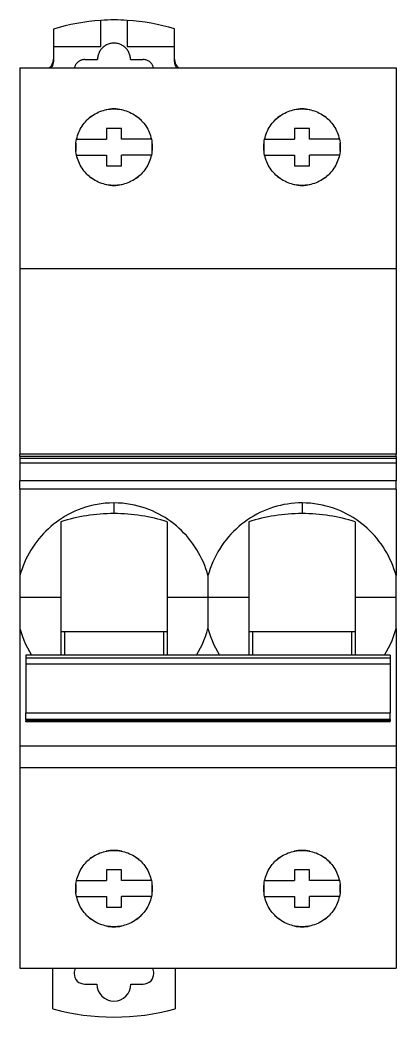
# Model space of a CAD drawing. Header units: millimetres. Extents: x 2268 to 4339, y 1619 to 2163.
# Drawn here: x 3551.3 to 3585.3, y 1795.7 to 1885.6 of the extents above; entities that cross this region are included whole.
import ezdxf

# ---------------------------------------------------------------- set-up
doc = ezdxf.new("R2010")
doc.units = ezdxf.units.MM

msp = doc.modelspace()

# ---------------------------------------------------------------- linework, layer by layer
for p, q in [((3558.628, 1883.253), (3558.628, 1885.607)), ((3561.023, 1885.61), (3561.023, 1883.253)), ((3554.367, 1884.819), (3554.367, 1883.253)), ((3565.284, 1883.253), (3565.284, 1884.831)), ((3554.367, 1883.253), (3558.628, 1883.253)), ((3554.367, 1883.252), (3554.367, 1883.253)), ((3554.367, 1883.252), (3558.628, 1883.252)), ((3554.367, 1883.252), (3554.367, 1881.879)), ((3558.628, 1883.252), (3558.628, 1883.253)), ((3558.792, 1883.139), (3558.73, 1883.075)), ((3558.858, 1883.199), (3558.792, 1883.139)), ((3558.927, 1883.255), (3558.858, 1883.199)), ((3558.999, 1883.307), (3558.927, 1883.255)), ((3559.074, 1883.354), (3558.999, 1883.307)), ((3559.151, 1883.397), (3559.074, 1883.354)), ((3559.229, 1883.434), (3559.151, 1883.397)), ((3559.309, 1883.466), (3559.229, 1883.434)), ((3559.39, 1883.494), (3559.309, 1883.466)), ((3559.47, 1883.516), (3559.39, 1883.494)), ((3559.55, 1883.534), (3559.47, 1883.516)), ((3559.63, 1883.546), (3559.55, 1883.534)), ((3559.708, 1883.555), (3559.63, 1883.546)), ((3559.787, 1883.559), (3559.708, 1883.555)), ((3559.865, 1883.559), (3559.787, 1883.559)), ((3559.943, 1883.555), (3559.865, 1883.559)), ((3560.021, 1883.546), (3559.943, 1883.555)), ((3560.101, 1883.534), (3560.021, 1883.546)), ((3560.181, 1883.516), (3560.101, 1883.534)), ((3560.261, 1883.494), (3560.181, 1883.516)), ((3560.342, 1883.466), (3560.261, 1883.494)), ((3560.422, 1883.434), (3560.342, 1883.466)), ((3560.5, 1883.397), (3560.422, 1883.434)), ((3560.577, 1883.354), (3560.5, 1883.397)), ((3560.652, 1883.307), (3560.577, 1883.354)), ((3560.724, 1883.255), (3560.652, 1883.307)), ((3560.793, 1883.199), (3560.724, 1883.255)), ((3560.859, 1883.139), (3560.793, 1883.199)), ((3560.921, 1883.075), (3560.859, 1883.139)), ((3561.023, 1883.253), (3565.284, 1883.253)), ((3561.023, 1883.252), (3561.023, 1883.253)), ((3561.023, 1883.252), (3565.284, 1883.252)), ((3565.284, 1883.252), (3565.284, 1883.253)), ((3565.284, 1881.879), (3565.284, 1883.252)), ((3558.349, 1882.227), (3558.343, 1882.149)), ((3558.36, 1882.307), (3558.349, 1882.227)), ((3558.375, 1882.388), (3558.36, 1882.307)), ((3558.395, 1882.468), (3558.375, 1882.388)), ((3558.42, 1882.549), (3558.395, 1882.468)), ((3558.449, 1882.629), (3558.42, 1882.549)), ((3558.484, 1882.708), (3558.449, 1882.629)), ((3558.524, 1882.786), (3558.484, 1882.708)), ((3558.569, 1882.862), (3558.524, 1882.786)), ((3558.618, 1882.936), (3558.569, 1882.862)), ((3558.672, 1883.007), (3558.618, 1882.936)), ((3558.73, 1883.075), (3558.672, 1883.007)), ((3560.979, 1883.007), (3560.921, 1883.075)), ((3561.033, 1882.936), (3560.979, 1883.007)), ((3561.082, 1882.862), (3561.033, 1882.936)), ((3561.127, 1882.786), (3561.082, 1882.862)), ((3561.167, 1882.708), (3561.127, 1882.786)), ((3561.202, 1882.629), (3561.167, 1882.708)), ((3561.231, 1882.549), (3561.202, 1882.629)), ((3561.256, 1882.468), (3561.231, 1882.549)), ((3561.276, 1882.388), (3561.256, 1882.468)), ((3561.291, 1882.307), (3561.276, 1882.388)), ((3561.302, 1882.227), (3561.291, 1882.307)), ((3561.308, 1882.149), (3561.302, 1882.227)), ((3551.35, 1881.336), (3551.35, 1863.236)), ((3551.35, 1881.336), (3585.253, 1881.336)), ((3554.199, 1881.336), (3554.229, 1881.384)), ((3554.229, 1881.384), (3554.258, 1881.435)), ((3554.258, 1881.435), (3554.284, 1881.488)), ((3554.284, 1881.488), (3554.307, 1881.544)), ((3554.307, 1881.544), (3554.327, 1881.603)), ((3554.327, 1881.603), (3554.344, 1881.665)), ((3554.344, 1881.665), (3554.356, 1881.732)), ((3554.356, 1881.732), (3554.364, 1881.803)), ((3554.364, 1881.803), (3554.367, 1881.879)), ((3556.276, 1881.391), (3556.261, 1881.336)), ((3556.293, 1881.444), (3556.276, 1881.391)), ((3556.314, 1881.495), (3556.293, 1881.444)), ((3556.337, 1881.544), (3556.314, 1881.495)), ((3556.362, 1881.591), (3556.337, 1881.544)), ((3556.39, 1881.636), (3556.362, 1881.591)), ((3556.42, 1881.679), (3556.39, 1881.636)), ((3556.452, 1881.72), (3556.42, 1881.679)), ((3556.486, 1881.76), (3556.452, 1881.72)), ((3556.523, 1881.798), (3556.486, 1881.76)), ((3556.561, 1881.834), (3556.523, 1881.798)), ((3556.603, 1881.869), (3556.561, 1881.834)), ((3556.647, 1881.901), (3556.603, 1881.869)), ((3556.693, 1881.931), (3556.647, 1881.901)), ((3556.742, 1881.959), (3556.693, 1881.931)), ((3556.794, 1881.984), (3556.742, 1881.959)), ((3556.85, 1882.008), (3556.794, 1881.984)), ((3556.908, 1882.028), (3556.85, 1882.008)), ((3556.971, 1882.045), (3556.908, 1882.028)), ((3557.038, 1882.059), (3556.971, 1882.045)), ((3557.111, 1882.068), (3557.038, 1882.059)), ((3557.192, 1882.071), (3557.111, 1882.068)), ((3557.192, 1882.071), (3558.341, 1882.071)), ((3558.343, 1882.149), (3558.341, 1882.071)), ((3561.31, 1882.071), (3561.308, 1882.149)), ((3561.31, 1882.071), (3562.459, 1882.071)), ((3562.552, 1882.067), (3562.459, 1882.071)), ((3562.635, 1882.055), (3562.552, 1882.067)), ((3562.71, 1882.038), (3562.635, 1882.055)), ((3562.78, 1882.016), (3562.71, 1882.038)), ((3562.845, 1881.99), (3562.78, 1882.016)), ((3562.906, 1881.96), (3562.845, 1881.99)), ((3562.963, 1881.928), (3562.906, 1881.96)), ((3563.016, 1881.892), (3562.963, 1881.928)), ((3563.066, 1881.854), (3563.016, 1881.892)), ((3563.112, 1881.814), (3563.066, 1881.854)), ((3563.156, 1881.77), (3563.112, 1881.814)), ((3563.196, 1881.725), (3563.156, 1881.77)), ((3563.233, 1881.677), (3563.196, 1881.725)), ((3563.267, 1881.626), (3563.233, 1881.677)), ((3563.299, 1881.574), (3563.267, 1881.626)), ((3563.327, 1881.518), (3563.299, 1881.574)), ((3563.352, 1881.461), (3563.327, 1881.518)), ((3563.373, 1881.4), (3563.352, 1881.461)), ((3563.39, 1881.336), (3563.373, 1881.4)), ((3565.284, 1881.879), (3565.287, 1881.803)), ((3565.287, 1881.803), (3565.295, 1881.732)), ((3565.295, 1881.732), (3565.308, 1881.665)), ((3565.308, 1881.665), (3565.324, 1881.603)), ((3565.324, 1881.603), (3565.344, 1881.544)), ((3565.344, 1881.544), (3565.367, 1881.488)), ((3565.367, 1881.488), (3565.393, 1881.435)), ((3565.393, 1881.435), (3565.422, 1881.384)), ((3565.422, 1881.384), (3565.452, 1881.336)), ((3585.253, 1881.336), (3585.253, 1863.236)), ((3557.597, 1876.803), (3557.722, 1876.904)), ((3557.722, 1876.904), (3557.853, 1876.999)), ((3557.853, 1876.999), (3557.987, 1877.089)), ((3557.987, 1877.089), (3558.126, 1877.172)), ((3558.126, 1877.172), (3558.269, 1877.248)), ((3558.269, 1877.248), (3558.415, 1877.318)), ((3558.415, 1877.318), (3558.564, 1877.38)), ((3558.564, 1877.38), (3558.716, 1877.436)), ((3558.716, 1877.436), (3558.87, 1877.484)), ((3558.87, 1877.484), (3559.026, 1877.526)), ((3559.026, 1877.526), (3559.184, 1877.559)), ((3559.184, 1877.559), (3559.342, 1877.586)), ((3559.342, 1877.586), (3559.502, 1877.604)), ((3559.502, 1877.604), (3559.663, 1877.616)), ((3559.663, 1877.616), (3559.826, 1877.62)), ((3559.826, 1877.62), (3559.988, 1877.616)), ((3559.988, 1877.616), (3560.149, 1877.604)), ((3560.149, 1877.604), (3560.309, 1877.586)), ((3560.309, 1877.586), (3560.467, 1877.559)), ((3560.467, 1877.559), (3560.624, 1877.526)), ((3560.624, 1877.526), (3560.78, 1877.485)), ((3560.78, 1877.485), (3560.934, 1877.436)), ((3560.934, 1877.436), (3561.086, 1877.381)), ((3561.086, 1877.381), (3561.236, 1877.318)), ((3561.236, 1877.318), (3561.382, 1877.248)), ((3561.382, 1877.248), (3561.524, 1877.172)), ((3561.524, 1877.172), (3561.663, 1877.089)), ((3561.663, 1877.089), (3561.798, 1877)), ((3561.798, 1877), (3561.928, 1876.904)), ((3561.928, 1876.904), (3562.053, 1876.803)), ((3574.546, 1876.801), (3574.672, 1876.902)), ((3574.672, 1876.902), (3574.802, 1876.998)), ((3574.802, 1876.998), (3574.937, 1877.087)), ((3574.937, 1877.087), (3575.076, 1877.171)), ((3575.076, 1877.171), (3575.219, 1877.247)), ((3575.219, 1877.247), (3575.365, 1877.317)), ((3575.365, 1877.317), (3575.514, 1877.38)), ((3575.514, 1877.38), (3575.667, 1877.436)), ((3575.667, 1877.436), (3575.821, 1877.484)), ((3575.821, 1877.484), (3575.977, 1877.525)), ((3575.977, 1877.525), (3576.135, 1877.559)), ((3576.135, 1877.559), (3576.293, 1877.586)), ((3576.293, 1877.586), (3576.453, 1877.604)), ((3576.453, 1877.604), (3576.614, 1877.616)), ((3576.614, 1877.616), (3576.777, 1877.62)), ((3576.777, 1877.62), (3576.94, 1877.616)), ((3576.94, 1877.616), (3577.101, 1877.604)), ((3577.101, 1877.604), (3577.26, 1877.586)), ((3577.26, 1877.586), (3577.419, 1877.559)), ((3577.419, 1877.559), (3577.576, 1877.526)), ((3577.576, 1877.526), (3577.732, 1877.484)), ((3577.732, 1877.484), (3577.887, 1877.436)), ((3577.887, 1877.436), (3578.039, 1877.38)), ((3578.039, 1877.38), (3578.189, 1877.317)), ((3578.189, 1877.317), (3578.335, 1877.247)), ((3578.335, 1877.247), (3578.478, 1877.171)), ((3578.478, 1877.171), (3578.617, 1877.088)), ((3578.617, 1877.088), (3578.751, 1876.998)), ((3578.751, 1876.998), (3578.882, 1876.903)), ((3578.882, 1876.903), (3579.007, 1876.801)), ((3556.788, 1875.803), (3556.868, 1875.943)), ((3556.868, 1875.943), (3556.954, 1876.08)), ((3556.954, 1876.08), (3557.047, 1876.213)), ((3557.047, 1876.213), (3557.146, 1876.341)), ((3557.146, 1876.341), (3557.251, 1876.465)), ((3557.251, 1876.465), (3557.361, 1876.583)), ((3557.361, 1876.583), (3557.476, 1876.696)), ((3557.476, 1876.696), (3557.597, 1876.803)), ((3562.053, 1876.803), (3562.174, 1876.696)), ((3562.174, 1876.696), (3562.289, 1876.583)), ((3562.289, 1876.583), (3562.4, 1876.465)), ((3562.4, 1876.465), (3562.504, 1876.342)), ((3562.504, 1876.342), (3562.603, 1876.214)), ((3562.603, 1876.214), (3562.696, 1876.081)), ((3562.696, 1876.081), (3562.783, 1875.944)), ((3562.783, 1875.944), (3562.863, 1875.804)), ((3573.738, 1875.801), (3573.818, 1875.941)), ((3573.818, 1875.941), (3573.904, 1876.078)), ((3573.904, 1876.078), (3573.997, 1876.211)), ((3573.997, 1876.211), (3574.096, 1876.339)), ((3574.096, 1876.339), (3574.2, 1876.463)), ((3574.2, 1876.463), (3574.311, 1876.581)), ((3574.311, 1876.581), (3574.426, 1876.694)), ((3574.426, 1876.694), (3574.546, 1876.801)), ((3579.007, 1876.801), (3579.128, 1876.694)), ((3579.128, 1876.694), (3579.243, 1876.581)), ((3579.243, 1876.581), (3579.353, 1876.463)), ((3579.353, 1876.463), (3579.458, 1876.34)), ((3579.458, 1876.34), (3579.556, 1876.212)), ((3579.556, 1876.212), (3579.649, 1876.079)), ((3579.649, 1876.079), (3579.735, 1875.942)), ((3579.735, 1875.942), (3579.815, 1875.802)), ((3556.455, 1874.896), (3556.493, 1875.054)), ((3556.493, 1875.054), (3556.538, 1875.209)), ((3556.538, 1875.209), (3556.59, 1875.362)), ((3556.59, 1875.362), (3556.649, 1875.512)), ((3556.649, 1875.512), (3556.715, 1875.659)), ((3556.715, 1875.659), (3556.788, 1875.803)), ((3559.155, 1875.848), (3559.155, 1874.89)), ((3560.496, 1875.848), (3559.155, 1875.848)), ((3560.496, 1874.89), (3560.496, 1875.848)), ((3562.863, 1875.804), (3562.936, 1875.66)), ((3562.936, 1875.66), (3563.002, 1875.513)), ((3563.002, 1875.513), (3563.061, 1875.363)), ((3563.061, 1875.363), (3563.113, 1875.211)), ((3563.113, 1875.211), (3563.158, 1875.055)), ((3563.158, 1875.055), (3563.196, 1874.897)), ((3573.406, 1874.894), (3573.444, 1875.052)), ((3573.444, 1875.052), (3573.488, 1875.207)), ((3573.488, 1875.207), (3573.54, 1875.36)), ((3573.54, 1875.36), (3573.599, 1875.51)), ((3573.599, 1875.51), (3573.665, 1875.657)), ((3573.665, 1875.657), (3573.738, 1875.801)), ((3576.107, 1875.848), (3576.107, 1874.89)), ((3577.447, 1875.848), (3576.107, 1875.848)), ((3577.447, 1874.89), (3577.447, 1875.848)), ((3579.815, 1875.802), (3579.888, 1875.658)), ((3579.888, 1875.658), (3579.954, 1875.512)), ((3579.954, 1875.512), (3580.013, 1875.362)), ((3580.013, 1875.362), (3580.065, 1875.209)), ((3580.065, 1875.209), (3580.11, 1875.054)), ((3580.11, 1875.054), (3580.148, 1874.896)), ((3556.378, 1874.093), (3556.379, 1874.254)), ((3556.379, 1874.254), (3556.386, 1874.416)), ((3556.386, 1874.416), (3556.402, 1874.576)), ((3556.402, 1874.576), (3556.425, 1874.737)), ((3556.425, 1874.737), (3556.455, 1874.896)), ((3556.454, 1874.89), (3559.155, 1874.89)), ((3563.197, 1874.89), (3560.496, 1874.89)), ((3563.196, 1874.897), (3563.226, 1874.738)), ((3563.226, 1874.738), (3563.249, 1874.578)), ((3563.249, 1874.578), (3563.265, 1874.417)), ((3563.265, 1874.417), (3563.272, 1874.256)), ((3563.272, 1874.256), (3563.273, 1874.095)), ((3573.33, 1874.253), (3573.338, 1874.414)), ((3573.33, 1874.091), (3573.33, 1874.253)), ((3573.338, 1874.414), (3573.353, 1874.574)), ((3573.353, 1874.574), (3573.376, 1874.735)), ((3573.376, 1874.735), (3573.406, 1874.894)), ((3573.405, 1874.89), (3576.107, 1874.89)), ((3580.149, 1874.89), (3577.447, 1874.89)), ((3580.148, 1874.896), (3580.178, 1874.737)), ((3580.178, 1874.737), (3580.201, 1874.577)), ((3580.201, 1874.577), (3580.216, 1874.416)), ((3580.216, 1874.416), (3580.224, 1874.255)), ((3580.224, 1874.255), (3580.224, 1874.094)), ((3556.386, 1873.932), (3556.378, 1874.093)), ((3556.401, 1873.771), (3556.386, 1873.932)), ((3556.424, 1873.611), (3556.401, 1873.771)), ((3556.454, 1873.451), (3556.424, 1873.611)), ((3556.454, 1873.453), (3559.155, 1873.453)), ((3556.492, 1873.294), (3556.454, 1873.451)), ((3556.537, 1873.138), (3556.492, 1873.294)), ((3559.155, 1873.453), (3559.155, 1872.496)), ((3563.197, 1873.453), (3560.496, 1873.453)), ((3560.496, 1872.496), (3560.496, 1873.453)), ((3563.16, 1873.295), (3563.115, 1873.139)), ((3563.197, 1873.453), (3563.16, 1873.295)), ((3563.227, 1873.612), (3563.197, 1873.453)), ((3563.25, 1873.773), (3563.227, 1873.612)), ((3563.265, 1873.934), (3563.25, 1873.773)), ((3563.273, 1874.095), (3563.265, 1873.934)), ((3573.338, 1873.93), (3573.33, 1874.091)), ((3573.353, 1873.77), (3573.338, 1873.93)), ((3573.376, 1873.609), (3573.353, 1873.77)), ((3573.406, 1873.45), (3573.376, 1873.609)), ((3573.405, 1873.453), (3576.107, 1873.453)), ((3573.443, 1873.292), (3573.406, 1873.45)), ((3573.488, 1873.137), (3573.443, 1873.292)), ((3576.107, 1873.453), (3576.107, 1872.496)), ((3580.149, 1873.453), (3577.447, 1873.453)), ((3577.447, 1872.496), (3577.447, 1873.453)), ((3580.111, 1873.294), (3580.066, 1873.138)), ((3580.148, 1873.452), (3580.111, 1873.294)), ((3580.179, 1873.611), (3580.148, 1873.452)), ((3580.201, 1873.772), (3580.179, 1873.611)), ((3580.217, 1873.933), (3580.201, 1873.772)), ((3580.224, 1874.094), (3580.217, 1873.933)), ((3556.588, 1872.985), (3556.537, 1873.138)), ((3556.648, 1872.835), (3556.588, 1872.985)), ((3556.714, 1872.687), (3556.648, 1872.835)), ((3556.786, 1872.543), (3556.714, 1872.687)), ((3556.866, 1872.403), (3556.786, 1872.543)), ((3556.953, 1872.266), (3556.866, 1872.403)), ((3559.155, 1872.496), (3560.496, 1872.496)), ((3562.785, 1872.404), (3562.699, 1872.267)), ((3562.865, 1872.544), (3562.785, 1872.404)), ((3562.938, 1872.688), (3562.865, 1872.544)), ((3563.004, 1872.835), (3562.938, 1872.688)), ((3563.063, 1872.986), (3563.004, 1872.835)), ((3563.115, 1873.139), (3563.063, 1872.986)), ((3573.54, 1872.984), (3573.488, 1873.137)), ((3573.599, 1872.834), (3573.54, 1872.984)), ((3573.665, 1872.687), (3573.599, 1872.834)), ((3573.738, 1872.543), (3573.665, 1872.687)), ((3573.818, 1872.402), (3573.738, 1872.543)), ((3573.904, 1872.266), (3573.818, 1872.402)), ((3576.107, 1872.496), (3577.447, 1872.496)), ((3579.737, 1872.404), (3579.65, 1872.267)), ((3579.816, 1872.544), (3579.737, 1872.404)), ((3579.889, 1872.688), (3579.816, 1872.544)), ((3579.955, 1872.835), (3579.889, 1872.688)), ((3580.014, 1872.985), (3579.955, 1872.835)), ((3580.066, 1873.138), (3580.014, 1872.985)), ((3557.045, 1872.133), (3556.953, 1872.266)), ((3557.144, 1872.004), (3557.045, 1872.133)), ((3557.249, 1871.881), (3557.144, 1872.004)), ((3557.359, 1871.762), (3557.249, 1871.881)), ((3557.475, 1871.649), (3557.359, 1871.762)), ((3557.596, 1871.542), (3557.475, 1871.649)), ((3557.721, 1871.441), (3557.596, 1871.542)), ((3557.852, 1871.345), (3557.721, 1871.441)), ((3561.931, 1871.441), (3561.8, 1871.346)), ((3562.056, 1871.543), (3561.931, 1871.441)), ((3562.177, 1871.65), (3562.056, 1871.543)), ((3562.292, 1871.763), (3562.177, 1871.65)), ((3562.402, 1871.881), (3562.292, 1871.763)), ((3562.507, 1872.005), (3562.402, 1871.881)), ((3562.606, 1872.134), (3562.507, 1872.005)), ((3562.699, 1872.267), (3562.606, 1872.134)), ((3573.997, 1872.133), (3573.904, 1872.266)), ((3574.096, 1872.004), (3573.997, 1872.133)), ((3574.201, 1871.881), (3574.096, 1872.004)), ((3574.311, 1871.762), (3574.201, 1871.881)), ((3574.426, 1871.649), (3574.311, 1871.762)), ((3574.547, 1871.542), (3574.426, 1871.649)), ((3574.673, 1871.441), (3574.547, 1871.542)), ((3574.803, 1871.345), (3574.673, 1871.441)), ((3578.882, 1871.441), (3578.752, 1871.346)), ((3579.008, 1871.543), (3578.882, 1871.441)), ((3579.128, 1871.65), (3579.008, 1871.543)), ((3579.244, 1871.763), (3579.128, 1871.65)), ((3579.354, 1871.881), (3579.244, 1871.763)), ((3579.459, 1872.005), (3579.354, 1871.881)), ((3579.557, 1872.133), (3579.459, 1872.005)), ((3579.65, 1872.267), (3579.557, 1872.133)), ((3557.986, 1871.256), (3557.852, 1871.345)), ((3558.125, 1871.172), (3557.986, 1871.256)), ((3558.268, 1871.096), (3558.125, 1871.172)), ((3558.414, 1871.026), (3558.268, 1871.096)), ((3558.564, 1870.963), (3558.414, 1871.026)), ((3558.716, 1870.908), (3558.564, 1870.963)), ((3558.87, 1870.859), (3558.716, 1870.908)), ((3559.027, 1870.818), (3558.87, 1870.859)), ((3559.184, 1870.784), (3559.027, 1870.818)), ((3559.342, 1870.758), (3559.184, 1870.784)), ((3559.502, 1870.739), (3559.342, 1870.758)), ((3559.663, 1870.728), (3559.502, 1870.739)), ((3559.826, 1870.724), (3559.663, 1870.728)), ((3559.988, 1870.728), (3559.826, 1870.724)), ((3560.149, 1870.739), (3559.988, 1870.728)), ((3560.309, 1870.758), (3560.149, 1870.739)), ((3560.468, 1870.784), (3560.309, 1870.758)), ((3560.625, 1870.818), (3560.468, 1870.784)), ((3560.781, 1870.859), (3560.625, 1870.818)), ((3560.935, 1870.908), (3560.781, 1870.859)), ((3561.088, 1870.963), (3560.935, 1870.908)), ((3561.237, 1871.026), (3561.088, 1870.963)), ((3561.383, 1871.096), (3561.237, 1871.026)), ((3561.526, 1871.173), (3561.383, 1871.096)), ((3561.665, 1871.256), (3561.526, 1871.173)), ((3561.8, 1871.346), (3561.665, 1871.256)), ((3574.938, 1871.256), (3574.803, 1871.345)), ((3575.077, 1871.173), (3574.938, 1871.256)), ((3575.219, 1871.096), (3575.077, 1871.173)), ((3575.366, 1871.026), (3575.219, 1871.096)), ((3575.515, 1870.963), (3575.366, 1871.026)), ((3575.667, 1870.908), (3575.515, 1870.963)), ((3575.822, 1870.859), (3575.667, 1870.908)), ((3575.978, 1870.818), (3575.822, 1870.859)), ((3576.135, 1870.784), (3575.978, 1870.818)), ((3576.294, 1870.758), (3576.135, 1870.784)), ((3576.453, 1870.739), (3576.294, 1870.758)), ((3576.614, 1870.728), (3576.453, 1870.739)), ((3576.777, 1870.724), (3576.614, 1870.728)), ((3576.94, 1870.728), (3576.777, 1870.724)), ((3577.101, 1870.739), (3576.94, 1870.728)), ((3577.26, 1870.758), (3577.101, 1870.739)), ((3577.419, 1870.784), (3577.26, 1870.758)), ((3577.576, 1870.818), (3577.419, 1870.784)), ((3577.732, 1870.859), (3577.576, 1870.818)), ((3577.887, 1870.908), (3577.732, 1870.859)), ((3578.039, 1870.963), (3577.887, 1870.908)), ((3578.189, 1871.026), (3578.039, 1870.963)), ((3578.335, 1871.096), (3578.189, 1871.026)), ((3578.478, 1871.173), (3578.335, 1871.096)), ((3578.617, 1871.256), (3578.478, 1871.173)), ((3578.752, 1871.346), (3578.617, 1871.256)), ((3551.35, 1863.236), (3551.35, 1846.474)), ((3551.35, 1863.236), (3585.253, 1863.236)), ((3585.253, 1863.236), (3585.253, 1846.474)), ((3551.35, 1846.282), (3551.35, 1846.474)), ((3585.253, 1846.474), (3551.35, 1846.474)), ((3585.253, 1846.282), (3551.35, 1846.282)), ((3551.35, 1846.282), (3551.35, 1846.091)), ((3585.253, 1846.282), (3585.253, 1846.474)), ((3585.253, 1846.282), (3585.253, 1846.091)), ((3551.35, 1846.091), (3551.35, 1845.684)), ((3585.253, 1846.091), (3551.35, 1846.091)), ((3585.253, 1845.684), (3551.35, 1845.684)), ((3551.35, 1845.684), (3551.35, 1844.078)), ((3585.253, 1846.091), (3585.253, 1845.684)), ((3585.253, 1845.684), (3585.253, 1844.078)), ((3551.35, 1843.318), (3551.35, 1844.078)), ((3585.253, 1844.078), (3551.35, 1844.078)), ((3585.253, 1843.318), (3585.253, 1844.078)), ((3551.35, 1843.318), (3551.35, 1835.536)), ((3585.253, 1843.318), (3551.35, 1843.318)), ((3585.253, 1843.318), (3585.253, 1835.536)), ((3557.589, 1841.793), (3557.25, 1841.695)), ((3557.937, 1841.879), (3557.589, 1841.793)), ((3558.296, 1841.951), (3557.937, 1841.879)), ((3558.664, 1842.009), (3558.296, 1841.951)), ((3559.041, 1842.052), (3558.664, 1842.009)), ((3559.428, 1842.079), (3559.041, 1842.052)), ((3559.826, 1842.088), (3559.428, 1842.079)), ((3560.212, 1842.079), (3559.826, 1842.088)), ((3559.826, 1842.088), (3559.826, 1841.121)), ((3560.589, 1842.054), (3560.212, 1842.079)), ((3560.957, 1842.013), (3560.589, 1842.054)), ((3561.317, 1841.958), (3560.957, 1842.013)), ((3561.669, 1841.889), (3561.317, 1841.958)), ((3562.011, 1841.807), (3561.669, 1841.889)), ((3562.344, 1841.713), (3562.011, 1841.807)), ((3574.506, 1841.784), (3574.192, 1841.692)), ((3574.824, 1841.864), (3574.506, 1841.784)), ((3575.143, 1841.932), (3574.824, 1841.864)), ((3575.466, 1841.988), (3575.143, 1841.932)), ((3575.79, 1842.031), (3575.466, 1841.988)), ((3576.116, 1842.063), (3575.79, 1842.031)), ((3576.445, 1842.081), (3576.116, 1842.063)), ((3576.777, 1842.088), (3576.445, 1842.081)), ((3576.777, 1842.088), (3576.777, 1841.121)), ((3577.164, 1842.079), (3576.777, 1842.088)), ((3577.543, 1842.054), (3577.164, 1842.079)), ((3577.912, 1842.013), (3577.543, 1842.054)), ((3578.273, 1841.957), (3577.912, 1842.013)), ((3578.625, 1841.888), (3578.273, 1841.957)), ((3578.968, 1841.805), (3578.625, 1841.888)), ((3579.301, 1841.711), (3578.968, 1841.805)), ((3555.429, 1840.888), (3555.155, 1840.721)), ((3555.71, 1841.047), (3555.429, 1840.888)), ((3556, 1841.197), (3555.71, 1841.047)), ((3556.298, 1841.336), (3556, 1841.197)), ((3556.605, 1841.466), (3556.298, 1841.336)), ((3556.923, 1841.586), (3556.605, 1841.466)), ((3557.25, 1841.695), (3556.923, 1841.586)), ((3562.667, 1841.607), (3562.344, 1841.713)), ((3562.981, 1841.492), (3562.667, 1841.607)), ((3563.286, 1841.366), (3562.981, 1841.492)), ((3563.582, 1841.23), (3563.286, 1841.366)), ((3563.871, 1841.084), (3563.582, 1841.23)), ((3564.153, 1840.929), (3563.871, 1841.084)), ((3564.428, 1840.764), (3564.153, 1840.929)), ((3572.406, 1840.904), (3572.128, 1840.734)), ((3572.69, 1841.063), (3572.406, 1840.904)), ((3572.98, 1841.211), (3572.69, 1841.063)), ((3573.275, 1841.348), (3572.98, 1841.211)), ((3573.576, 1841.474), (3573.275, 1841.348)), ((3573.882, 1841.588), (3573.576, 1841.474)), ((3574.192, 1841.692), (3573.882, 1841.588)), ((3579.625, 1841.605), (3579.301, 1841.711)), ((3579.939, 1841.489), (3579.625, 1841.605)), ((3580.244, 1841.363), (3579.939, 1841.489)), ((3580.541, 1841.226), (3580.244, 1841.363)), ((3580.83, 1841.08), (3580.541, 1841.226)), ((3581.112, 1840.924), (3580.83, 1841.08)), ((3581.387, 1840.759), (3581.112, 1840.924)), ((3554.143, 1839.969), (3553.911, 1839.761)), ((3554.384, 1840.169), (3554.143, 1839.969)), ((3554.632, 1840.36), (3554.384, 1840.169)), ((3554.889, 1840.545), (3554.632, 1840.36)), ((3555.155, 1840.721), (3554.889, 1840.545)), ((3555.037, 1840.385), (3555.037, 1833.568)), ((3564.695, 1840.59), (3564.428, 1840.764)), ((3564.614, 1840.385), (3564.614, 1833.568)), ((3564.954, 1840.408), (3564.695, 1840.59)), ((3565.205, 1840.218), (3564.954, 1840.408)), ((3565.449, 1840.019), (3565.205, 1840.218)), ((3565.685, 1839.812), (3565.449, 1840.019)), ((3571.076, 1839.952), (3570.832, 1839.733)), ((3571.328, 1840.163), (3571.076, 1839.952)), ((3571.588, 1840.363), (3571.328, 1840.163)), ((3571.855, 1840.554), (3571.588, 1840.363)), ((3572.128, 1840.734), (3571.855, 1840.554)), ((3571.988, 1840.385), (3571.988, 1833.568)), ((3581.654, 1840.585), (3581.387, 1840.759)), ((3581.565, 1840.385), (3581.565, 1833.568)), ((3581.912, 1840.403), (3581.654, 1840.585)), ((3582.163, 1840.213), (3581.912, 1840.403)), ((3582.406, 1840.014), (3582.163, 1840.213)), ((3582.642, 1839.807), (3582.406, 1840.014)), ((3553.258, 1839.091), (3553.056, 1838.852)), ((3553.468, 1839.322), (3553.258, 1839.091)), ((3553.685, 1839.545), (3553.468, 1839.322)), ((3553.911, 1839.761), (3553.685, 1839.545)), ((3565.914, 1839.597), (3565.685, 1839.812)), ((3566.135, 1839.372), (3565.914, 1839.597)), ((3566.35, 1839.14), (3566.135, 1839.372)), ((3566.556, 1838.899), (3566.35, 1839.14)), ((3570.368, 1839.268), (3570.149, 1839.022)), ((3570.596, 1839.505), (3570.368, 1839.268)), ((3570.832, 1839.733), (3570.596, 1839.505)), ((3582.871, 1839.591), (3582.642, 1839.807)), ((3583.092, 1839.367), (3582.871, 1839.591)), ((3583.306, 1839.134), (3583.092, 1839.367)), ((3583.512, 1838.894), (3583.306, 1839.134)), ((3552.678, 1838.354), (3552.502, 1838.095)), ((3552.863, 1838.606), (3552.678, 1838.354)), ((3553.056, 1838.852), (3552.863, 1838.606)), ((3566.754, 1838.651), (3566.556, 1838.899)), ((3566.943, 1838.396), (3566.754, 1838.651)), ((3567.124, 1838.133), (3566.943, 1838.396)), ((3569.547, 1838.234), (3569.364, 1837.955)), ((3569.738, 1838.505), (3569.547, 1838.234)), ((3569.939, 1838.768), (3569.738, 1838.505)), ((3570.149, 1839.022), (3569.939, 1838.768)), ((3583.709, 1838.646), (3583.512, 1838.894)), ((3583.898, 1838.391), (3583.709, 1838.646)), ((3584.078, 1838.129), (3583.898, 1838.391)), ((3552.029, 1837.282), (3551.89, 1837)), ((3552.177, 1837.558), (3552.029, 1837.282)), ((3552.335, 1837.829), (3552.177, 1837.558)), ((3552.502, 1838.095), (3552.335, 1837.829)), ((3567.295, 1837.864), (3567.124, 1838.133)), ((3567.457, 1837.589), (3567.295, 1837.864)), ((3567.609, 1837.308), (3567.457, 1837.589)), ((3567.75, 1837.022), (3567.609, 1837.308)), ((3569.031, 1837.379), (3568.881, 1837.083)), ((3569.192, 1837.67), (3569.031, 1837.379)), ((3569.364, 1837.955), (3569.192, 1837.67)), ((3584.249, 1837.86), (3584.078, 1838.129)), ((3584.41, 1837.586), (3584.249, 1837.86)), ((3584.561, 1837.305), (3584.41, 1837.586)), ((3584.703, 1837.02), (3584.561, 1837.305)), ((3551.644, 1836.426), (3551.536, 1836.133)), ((3551.762, 1836.715), (3551.644, 1836.426)), ((3551.89, 1837), (3551.762, 1836.715)), ((3567.882, 1836.732), (3567.75, 1837.022)), ((3568.002, 1836.439), (3567.882, 1836.732)), ((3568.112, 1836.142), (3568.002, 1836.439)), ((3568.615, 1836.478), (3568.499, 1836.169)), ((3568.742, 1836.782), (3568.615, 1836.478)), ((3568.881, 1837.083), (3568.742, 1836.782)), ((3584.834, 1836.731), (3584.703, 1837.02)), ((3584.954, 1836.438), (3584.834, 1836.731)), ((3585.064, 1836.141), (3584.954, 1836.438)), ((3551.438, 1835.837), (3551.35, 1835.536)), ((3551.35, 1835.536), (3551.35, 1833.568)), ((3551.536, 1836.133), (3551.438, 1835.837)), ((3568.212, 1835.841), (3568.112, 1836.142)), ((3568.301, 1835.536), (3568.212, 1835.841)), ((3568.395, 1835.855), (3568.301, 1835.536)), ((3568.301, 1835.536), (3568.301, 1835.21)), ((3568.499, 1836.169), (3568.395, 1835.855)), ((3585.164, 1835.841), (3585.064, 1836.141)), ((3585.253, 1835.536), (3585.164, 1835.841)), ((3585.253, 1833.568), (3585.253, 1835.536)), ((3568.301, 1835.21), (3568.301, 1834.884)), ((3568.301, 1834.884), (3568.301, 1834.557)), ((3568.301, 1834.557), (3568.301, 1834.227)), ((3568.301, 1834.227), (3568.301, 1833.897)), ((3568.301, 1833.897), (3568.301, 1833.568)), ((3555.037, 1833.568), (3551.35, 1833.568)), ((3551.35, 1833.568), (3551.35, 1830.748)), ((3555.037, 1833.568), (3555.037, 1828.368)), ((3568.301, 1833.568), (3564.614, 1833.568)), ((3564.614, 1833.568), (3564.614, 1828.368)), ((3571.988, 1833.568), (3568.301, 1833.568)), ((3568.301, 1833.568), (3568.301, 1833.304)), ((3568.301, 1833.304), (3568.301, 1833.041)), ((3568.301, 1833.041), (3568.301, 1832.779)), ((3568.301, 1832.779), (3568.301, 1832.518)), ((3571.988, 1833.568), (3571.988, 1828.368)), ((3585.253, 1833.568), (3581.565, 1833.568)), ((3581.565, 1833.568), (3581.565, 1828.368)), ((3585.253, 1830.748), (3585.253, 1833.568)), ((3568.301, 1832.518), (3568.301, 1832.258)), ((3568.301, 1832.258), (3568.301, 1831.999)), ((3568.301, 1831.999), (3568.301, 1831.743)), ((3568.301, 1831.743), (3568.301, 1831.49)), ((3568.301, 1831.49), (3568.301, 1831.24)), ((3568.301, 1831.24), (3568.301, 1830.993)), ((3568.301, 1830.993), (3568.301, 1830.748)), ((3551.35, 1830.748), (3551.35, 1820.14)), ((3551.35, 1830.748), (3551.456, 1830.391)), ((3551.456, 1830.391), (3551.576, 1830.04)), ((3555.037, 1830.484), (3555.372, 1830.484)), ((3555.372, 1830.484), (3564.279, 1830.484)), ((3555.372, 1830.484), (3555.372, 1828.368)), ((3564.279, 1830.484), (3564.614, 1830.484)), ((3564.279, 1830.484), (3564.279, 1828.368)), ((3568.075, 1830.039), (3568.195, 1830.39)), ((3568.195, 1830.39), (3568.301, 1830.748)), ((3568.301, 1830.748), (3568.408, 1830.389)), ((3568.408, 1830.389), (3568.528, 1830.037)), ((3571.988, 1830.484), (3572.324, 1830.484)), ((3572.324, 1830.484), (3581.23, 1830.484)), ((3572.324, 1830.484), (3572.324, 1828.368)), ((3581.23, 1830.484), (3581.565, 1830.484)), ((3581.23, 1830.484), (3581.23, 1828.368)), ((3585.026, 1830.039), (3585.147, 1830.39)), ((3585.147, 1830.39), (3585.253, 1830.748)), ((3585.253, 1830.748), (3585.253, 1820.14)), ((3551.576, 1830.04), (3551.711, 1829.694)), ((3551.711, 1829.694), (3551.86, 1829.353)), ((3551.86, 1829.353), (3552.024, 1829.017)), ((3567.627, 1829.017), (3567.791, 1829.352)), ((3567.791, 1829.352), (3567.94, 1829.693)), ((3567.94, 1829.693), (3568.075, 1830.039)), ((3568.528, 1830.037), (3568.662, 1829.692)), ((3568.662, 1829.692), (3568.812, 1829.352)), ((3568.812, 1829.352), (3568.975, 1829.018)), ((3584.578, 1829.017), (3584.742, 1829.352)), ((3584.742, 1829.352), (3584.891, 1829.693)), ((3584.891, 1829.693), (3585.026, 1830.039)), ((3551.877, 1828.368), (3551.877, 1828.107)), ((3584.726, 1828.368), (3551.877, 1828.368)), ((3552.024, 1829.017), (3552.202, 1828.689)), ((3552.202, 1828.689), (3552.393, 1828.368)), ((3567.258, 1828.368), (3567.449, 1828.688)), ((3567.449, 1828.688), (3567.627, 1829.017)), ((3568.975, 1829.018), (3569.153, 1828.689)), ((3569.153, 1828.689), (3569.345, 1828.368)), ((3584.209, 1828.368), (3584.4, 1828.688)), ((3584.4, 1828.688), (3584.578, 1829.017)), ((3584.726, 1828.368), (3584.726, 1828.107)), ((3551.877, 1828.107), (3551.877, 1827.565)), ((3551.877, 1828.107), (3584.726, 1828.107)), ((3551.877, 1827.565), (3551.877, 1823.152)), ((3551.877, 1827.565), (3584.726, 1827.565)), ((3584.726, 1828.107), (3584.726, 1827.565)), ((3584.726, 1827.565), (3584.726, 1823.152)), ((3551.877, 1822.551), (3551.877, 1823.152)), ((3551.877, 1823.152), (3584.726, 1823.152)), ((3584.726, 1822.551), (3584.726, 1823.152)), ((3551.877, 1822.551), (3551.877, 1822.425)), ((3584.726, 1822.551), (3551.877, 1822.551)), ((3584.726, 1822.425), (3551.877, 1822.425)), ((3551.877, 1822.347), (3551.877, 1822.425)), ((3584.726, 1822.347), (3551.877, 1822.347)), ((3584.726, 1822.551), (3584.726, 1822.425)), ((3584.726, 1822.347), (3584.726, 1822.425)), ((3551.35, 1820.14), (3551.35, 1818.212)), ((3585.253, 1820.14), (3551.35, 1820.14)), ((3585.253, 1820.14), (3585.253, 1818.212)), ((3551.35, 1818.212), (3551.35, 1800.123)), ((3551.35, 1818.212), (3585.253, 1818.212)), ((3585.253, 1818.212), (3585.253, 1800.123)), ((3557.986, 1810.221), (3558.125, 1810.304)), ((3558.125, 1810.304), (3558.268, 1810.381)), ((3558.268, 1810.381), (3558.414, 1810.451)), ((3558.414, 1810.451), (3558.563, 1810.514)), ((3558.563, 1810.514), (3558.716, 1810.57)), ((3558.716, 1810.57), (3558.87, 1810.618)), ((3558.87, 1810.618), (3559.026, 1810.659)), ((3559.026, 1810.659), (3559.183, 1810.693)), ((3559.183, 1810.693), (3559.342, 1810.719)), ((3559.342, 1810.719), (3559.502, 1810.738)), ((3559.502, 1810.738), (3559.663, 1810.749)), ((3559.663, 1810.749), (3559.826, 1810.753)), ((3559.826, 1810.753), (3559.988, 1810.749)), ((3559.988, 1810.749), (3560.149, 1810.738)), ((3560.149, 1810.738), (3560.309, 1810.719)), ((3560.309, 1810.719), (3560.467, 1810.693)), ((3560.467, 1810.693), (3560.624, 1810.659)), ((3560.624, 1810.659), (3560.781, 1810.618)), ((3560.781, 1810.618), (3560.935, 1810.57)), ((3560.935, 1810.57), (3561.087, 1810.514)), ((3561.087, 1810.514), (3561.237, 1810.451)), ((3561.237, 1810.451), (3561.383, 1810.381)), ((3561.383, 1810.381), (3561.526, 1810.305)), ((3561.526, 1810.305), (3561.665, 1810.222)), ((3574.937, 1810.221), (3575.076, 1810.304)), ((3575.076, 1810.304), (3575.219, 1810.381)), ((3575.219, 1810.381), (3575.365, 1810.451)), ((3575.365, 1810.451), (3575.515, 1810.514)), ((3575.515, 1810.514), (3575.667, 1810.57)), ((3575.667, 1810.57), (3575.821, 1810.618)), ((3575.821, 1810.618), (3575.978, 1810.659)), ((3575.978, 1810.659), (3576.135, 1810.693)), ((3576.135, 1810.693), (3576.293, 1810.719)), ((3576.293, 1810.719), (3576.453, 1810.738)), ((3576.453, 1810.738), (3576.614, 1810.749)), ((3576.614, 1810.749), (3576.777, 1810.753)), ((3576.777, 1810.753), (3576.939, 1810.749)), ((3576.939, 1810.749), (3577.1, 1810.738)), ((3577.1, 1810.738), (3577.26, 1810.719)), ((3577.26, 1810.719), (3577.418, 1810.693)), ((3577.418, 1810.693), (3577.576, 1810.659)), ((3577.576, 1810.659), (3577.732, 1810.618)), ((3577.732, 1810.618), (3577.886, 1810.57)), ((3577.886, 1810.57), (3578.039, 1810.514)), ((3578.039, 1810.514), (3578.188, 1810.451)), ((3578.188, 1810.451), (3578.334, 1810.381)), ((3578.334, 1810.381), (3578.477, 1810.305)), ((3578.477, 1810.305), (3578.616, 1810.222)), ((3557.045, 1809.344), (3557.144, 1809.472)), ((3557.144, 1809.472), (3557.249, 1809.596)), ((3557.249, 1809.596), (3557.359, 1809.714)), ((3557.359, 1809.714), (3557.474, 1809.827)), ((3557.474, 1809.827), (3557.595, 1809.935)), ((3557.595, 1809.935), (3557.721, 1810.036)), ((3557.721, 1810.036), (3557.851, 1810.132)), ((3557.851, 1810.132), (3557.986, 1810.221)), ((3561.665, 1810.222), (3561.8, 1810.132)), ((3561.8, 1810.132), (3561.93, 1810.037)), ((3561.93, 1810.037), (3562.055, 1809.935)), ((3562.055, 1809.935), (3562.176, 1809.828)), ((3562.176, 1809.828), (3562.292, 1809.715)), ((3562.292, 1809.715), (3562.402, 1809.597)), ((3562.402, 1809.597), (3562.507, 1809.473)), ((3562.507, 1809.473), (3562.606, 1809.344)), ((3573.996, 1809.344), (3574.095, 1809.472)), ((3574.095, 1809.472), (3574.2, 1809.596)), ((3574.2, 1809.596), (3574.31, 1809.714)), ((3574.31, 1809.714), (3574.426, 1809.827)), ((3574.426, 1809.827), (3574.546, 1809.935)), ((3574.546, 1809.935), (3574.672, 1810.036)), ((3574.672, 1810.036), (3574.802, 1810.132)), ((3574.802, 1810.132), (3574.937, 1810.221)), ((3578.616, 1810.222), (3578.751, 1810.132)), ((3578.751, 1810.132), (3578.881, 1810.037)), ((3578.881, 1810.037), (3579.007, 1809.935)), ((3579.007, 1809.935), (3579.128, 1809.828)), ((3579.128, 1809.828), (3579.243, 1809.715)), ((3579.243, 1809.715), (3579.353, 1809.597)), ((3579.353, 1809.597), (3579.458, 1809.473)), ((3579.458, 1809.473), (3579.557, 1809.345)), ((3556.536, 1808.338), (3556.588, 1808.492)), ((3556.588, 1808.492), (3556.647, 1808.642)), ((3556.647, 1808.642), (3556.713, 1808.789)), ((3556.713, 1808.789), (3556.786, 1808.933)), ((3556.786, 1808.933), (3556.866, 1809.074)), ((3556.866, 1809.074), (3556.952, 1809.211)), ((3556.952, 1809.211), (3557.045, 1809.344)), ((3559.155, 1808.981), (3559.155, 1808.024)), ((3560.496, 1808.981), (3559.155, 1808.981)), ((3560.496, 1808.024), (3560.496, 1808.981)), ((3562.606, 1809.344), (3562.698, 1809.211)), ((3562.698, 1809.211), (3562.785, 1809.074)), ((3562.785, 1809.074), (3562.865, 1808.934)), ((3562.865, 1808.934), (3562.938, 1808.79)), ((3562.938, 1808.79), (3563.004, 1808.643)), ((3563.004, 1808.643), (3563.063, 1808.493)), ((3563.063, 1808.493), (3563.115, 1808.339)), ((3573.488, 1808.339), (3573.54, 1808.492)), ((3573.54, 1808.492), (3573.599, 1808.642)), ((3573.599, 1808.642), (3573.665, 1808.789)), ((3573.665, 1808.789), (3573.738, 1808.933)), ((3573.738, 1808.933), (3573.817, 1809.074)), ((3573.817, 1809.074), (3573.904, 1809.211)), ((3573.904, 1809.211), (3573.996, 1809.344)), ((3576.107, 1808.981), (3576.107, 1808.024)), ((3577.447, 1808.981), (3576.107, 1808.981)), ((3577.447, 1808.024), (3577.447, 1808.981)), ((3579.557, 1809.345), (3579.65, 1809.212)), ((3579.65, 1809.212), (3579.736, 1809.075)), ((3579.736, 1809.075), (3579.816, 1808.934)), ((3579.816, 1808.934), (3579.889, 1808.791)), ((3579.889, 1808.791), (3579.955, 1808.644)), ((3579.955, 1808.644), (3580.014, 1808.494)), ((3580.014, 1808.494), (3580.066, 1808.341)), ((3556.386, 1807.544), (3556.401, 1807.705)), ((3556.401, 1807.705), (3556.424, 1807.865)), ((3556.424, 1807.865), (3556.454, 1808.025)), ((3556.454, 1808.025), (3556.491, 1808.183)), ((3556.454, 1808.024), (3559.155, 1808.024)), ((3556.491, 1808.183), (3556.536, 1808.338)), ((3563.197, 1808.024), (3560.496, 1808.024)), ((3563.115, 1808.339), (3563.159, 1808.184)), ((3563.159, 1808.184), (3563.197, 1808.026)), ((3563.197, 1808.026), (3563.227, 1807.866)), ((3563.227, 1807.866), (3563.25, 1807.706)), ((3563.25, 1807.706), (3563.265, 1807.545)), ((3573.337, 1807.545), (3573.353, 1807.705)), ((3573.353, 1807.705), (3573.375, 1807.866)), ((3573.375, 1807.866), (3573.405, 1808.025)), ((3573.405, 1808.025), (3573.443, 1808.183)), ((3573.405, 1808.024), (3576.107, 1808.024)), ((3573.443, 1808.183), (3573.488, 1808.339)), ((3580.149, 1808.024), (3577.447, 1808.024)), ((3580.066, 1808.341), (3580.11, 1808.185)), ((3580.11, 1808.185), (3580.148, 1808.027)), ((3580.148, 1808.027), (3580.178, 1807.868)), ((3580.178, 1807.868), (3580.201, 1807.708)), ((3580.201, 1807.708), (3580.216, 1807.547)), ((3556.378, 1807.383), (3556.386, 1807.544)), ((3556.379, 1807.221), (3556.378, 1807.383)), ((3556.386, 1807.06), (3556.379, 1807.221)), ((3556.402, 1806.9), (3556.386, 1807.06)), ((3556.425, 1806.739), (3556.402, 1806.9)), ((3556.455, 1806.58), (3556.425, 1806.739)), ((3563.226, 1806.741), (3563.196, 1806.581)), ((3563.249, 1806.901), (3563.226, 1806.741)), ((3563.265, 1807.062), (3563.249, 1806.901)), ((3563.265, 1807.545), (3563.273, 1807.384)), ((3563.272, 1807.223), (3563.265, 1807.062)), ((3563.273, 1807.384), (3563.272, 1807.223)), ((3573.33, 1807.384), (3573.337, 1807.545)), ((3573.33, 1807.222), (3573.33, 1807.384)), ((3573.338, 1807.061), (3573.33, 1807.222)), ((3573.353, 1806.901), (3573.338, 1807.061)), ((3573.376, 1806.74), (3573.353, 1806.901)), ((3573.406, 1806.581), (3573.376, 1806.74)), ((3580.178, 1806.743), (3580.148, 1806.583)), ((3580.201, 1806.903), (3580.178, 1806.743)), ((3580.216, 1807.064), (3580.201, 1806.903)), ((3580.216, 1807.547), (3580.224, 1807.386)), ((3580.224, 1807.225), (3580.216, 1807.064)), ((3580.224, 1807.386), (3580.224, 1807.225)), ((3556.454, 1806.587), (3559.155, 1806.587)), ((3556.493, 1806.422), (3556.455, 1806.58)), ((3556.538, 1806.267), (3556.493, 1806.422)), ((3556.59, 1806.114), (3556.538, 1806.267)), ((3556.649, 1805.964), (3556.59, 1806.114)), ((3556.716, 1805.817), (3556.649, 1805.964)), ((3556.789, 1805.673), (3556.716, 1805.817)), ((3559.155, 1806.587), (3559.155, 1805.63)), ((3563.197, 1806.587), (3560.496, 1806.587)), ((3560.496, 1805.63), (3560.496, 1806.587)), ((3562.936, 1805.818), (3562.863, 1805.674)), ((3563.002, 1805.965), (3562.936, 1805.818)), ((3563.061, 1806.115), (3563.002, 1805.965)), ((3563.113, 1806.268), (3563.061, 1806.115)), ((3563.158, 1806.423), (3563.113, 1806.268)), ((3563.196, 1806.581), (3563.158, 1806.423)), ((3573.405, 1806.587), (3576.107, 1806.587)), ((3573.444, 1806.424), (3573.406, 1806.581)), ((3573.489, 1806.268), (3573.444, 1806.424)), ((3573.541, 1806.115), (3573.489, 1806.268)), ((3573.6, 1805.966), (3573.541, 1806.115)), ((3573.666, 1805.819), (3573.6, 1805.966)), ((3573.739, 1805.675), (3573.666, 1805.819)), ((3576.107, 1806.587), (3576.107, 1805.63)), ((3580.149, 1806.587), (3577.447, 1806.587)), ((3577.447, 1805.63), (3577.447, 1806.587)), ((3579.889, 1805.82), (3579.816, 1805.676)), ((3579.954, 1805.967), (3579.889, 1805.82)), ((3580.013, 1806.117), (3579.954, 1805.967)), ((3580.065, 1806.27), (3580.013, 1806.117)), ((3580.11, 1806.425), (3580.065, 1806.27)), ((3580.148, 1806.583), (3580.11, 1806.425)), ((3556.868, 1805.533), (3556.789, 1805.673)), ((3556.955, 1805.396), (3556.868, 1805.533)), ((3557.048, 1805.264), (3556.955, 1805.396)), ((3557.147, 1805.135), (3557.048, 1805.264)), ((3557.251, 1805.012), (3557.147, 1805.135)), ((3557.362, 1804.894), (3557.251, 1805.012)), ((3557.477, 1804.781), (3557.362, 1804.894)), ((3559.155, 1805.63), (3560.496, 1805.63)), ((3562.29, 1804.894), (3562.175, 1804.782)), ((3562.4, 1805.012), (3562.29, 1804.894)), ((3562.505, 1805.136), (3562.4, 1805.012)), ((3562.604, 1805.264), (3562.505, 1805.136)), ((3562.697, 1805.397), (3562.604, 1805.264)), ((3562.783, 1805.534), (3562.697, 1805.397)), ((3562.863, 1805.674), (3562.783, 1805.534)), ((3573.819, 1805.535), (3573.739, 1805.675)), ((3573.905, 1805.398), (3573.819, 1805.535)), ((3573.998, 1805.266), (3573.905, 1805.398)), ((3574.096, 1805.137), (3573.998, 1805.266)), ((3574.201, 1805.014), (3574.096, 1805.137)), ((3574.311, 1804.896), (3574.201, 1805.014)), ((3574.426, 1804.783), (3574.311, 1804.896)), ((3576.107, 1805.63), (3577.447, 1805.63)), ((3579.243, 1804.896), (3579.128, 1804.784)), ((3579.353, 1805.015), (3579.243, 1804.896)), ((3579.458, 1805.138), (3579.353, 1805.015)), ((3579.557, 1805.266), (3579.458, 1805.138)), ((3579.65, 1805.399), (3579.557, 1805.266)), ((3579.736, 1805.536), (3579.65, 1805.399)), ((3579.816, 1805.676), (3579.736, 1805.536)), ((3557.598, 1804.674), (3557.477, 1804.781)), ((3557.723, 1804.573), (3557.598, 1804.674)), ((3557.853, 1804.478), (3557.723, 1804.573)), ((3557.988, 1804.388), (3557.853, 1804.478)), ((3558.127, 1804.305), (3557.988, 1804.388)), ((3558.269, 1804.229), (3558.127, 1804.305)), ((3558.415, 1804.159), (3558.269, 1804.229)), ((3558.565, 1804.097), (3558.415, 1804.159)), ((3558.717, 1804.041), (3558.565, 1804.097)), ((3558.871, 1803.993), (3558.717, 1804.041)), ((3559.027, 1803.952), (3558.871, 1803.993)), ((3560.781, 1803.993), (3560.625, 1803.952)), ((3560.935, 1804.041), (3560.781, 1803.993)), ((3561.087, 1804.097), (3560.935, 1804.041)), ((3561.236, 1804.159), (3561.087, 1804.097)), ((3561.382, 1804.229), (3561.236, 1804.159)), ((3561.525, 1804.306), (3561.382, 1804.229)), ((3561.664, 1804.389), (3561.525, 1804.306)), ((3561.798, 1804.478), (3561.664, 1804.389)), ((3561.929, 1804.573), (3561.798, 1804.478)), ((3562.054, 1804.675), (3561.929, 1804.573)), ((3562.175, 1804.782), (3562.054, 1804.675)), ((3574.547, 1804.676), (3574.426, 1804.783)), ((3574.672, 1804.575), (3574.547, 1804.676)), ((3574.803, 1804.479), (3574.672, 1804.575)), ((3574.937, 1804.39), (3574.803, 1804.479)), ((3575.076, 1804.306), (3574.937, 1804.39)), ((3575.219, 1804.23), (3575.076, 1804.306)), ((3575.365, 1804.16), (3575.219, 1804.23)), ((3575.515, 1804.097), (3575.365, 1804.16)), ((3575.667, 1804.041), (3575.515, 1804.097)), ((3575.821, 1803.993), (3575.667, 1804.041)), ((3575.978, 1803.952), (3575.821, 1803.993)), ((3577.733, 1803.993), (3577.577, 1803.952)), ((3577.887, 1804.042), (3577.733, 1803.993)), ((3578.039, 1804.097), (3577.887, 1804.042)), ((3578.189, 1804.16), (3578.039, 1804.097)), ((3578.335, 1804.23), (3578.189, 1804.16)), ((3578.478, 1804.307), (3578.335, 1804.23)), ((3578.617, 1804.39), (3578.478, 1804.307)), ((3578.752, 1804.479), (3578.617, 1804.39)), ((3578.882, 1804.575), (3578.752, 1804.479)), ((3579.008, 1804.676), (3578.882, 1804.575)), ((3579.128, 1804.784), (3579.008, 1804.676)), ((3559.184, 1803.918), (3559.027, 1803.952)), ((3559.343, 1803.892), (3559.184, 1803.918)), ((3559.502, 1803.873), (3559.343, 1803.892)), ((3559.663, 1803.862), (3559.502, 1803.873)), ((3559.826, 1803.858), (3559.663, 1803.862)), ((3559.988, 1803.862), (3559.826, 1803.858)), ((3560.149, 1803.873), (3559.988, 1803.862)), ((3560.309, 1803.892), (3560.149, 1803.873)), ((3560.467, 1803.918), (3560.309, 1803.892)), ((3560.625, 1803.952), (3560.467, 1803.918)), ((3576.135, 1803.918), (3575.978, 1803.952)), ((3576.294, 1803.892), (3576.135, 1803.918)), ((3576.453, 1803.873), (3576.294, 1803.892)), ((3576.614, 1803.862), (3576.453, 1803.873)), ((3576.777, 1803.858), (3576.614, 1803.862)), ((3576.94, 1803.862), (3576.777, 1803.858)), ((3577.101, 1803.873), (3576.94, 1803.862)), ((3577.261, 1803.892), (3577.101, 1803.873)), ((3577.419, 1803.918), (3577.261, 1803.892)), ((3577.577, 1803.952), (3577.419, 1803.918)), ((3551.35, 1800.123), (3585.253, 1800.123)), ((3554.319, 1796.45), (3554.319, 1800.123)), ((3565.332, 1800.123), (3565.332, 1796.45)), ((3557.192, 1798.686), (3558.293, 1798.686)), ((3561.358, 1798.686), (3562.459, 1798.686))]:
    msp.add_line(p, q)
for centre, radius, start, end in [((3559.826, 1874.172), 3.448, 125.98007, 137.95598), ((3559.826, 1874.172), 3.448, 78.0278, 101.97978), ((3559.826, 1874.172), 3.448, 45.0562, 54.02883), ((3576.777, 1874.172), 3.448, 126.02092, 138.0021), ((3576.777, 1874.172), 3.448, 78.01594, 101.99015), ((3576.777, 1874.172), 3.448, 41.9891, 53.98454), ((3559.826, 1874.172), 3.448, 173.97651, 180.00002), ((3559.826, 1874.172), 3.448, 180.00002, 185.95353), ((3559.826, 1874.172), 3.448, 0, 6.04476), ((3559.826, 1874.172), 3.448, 354.06742, 0), ((3576.777, 1874.172), 3.448, 174.00992, 180.00002), ((3576.777, 1874.172), 3.448, 180.00002, 185.98177), ((3576.777, 1874.172), 3.448, 0, 6.02677), ((3576.777, 1874.172), 3.448, 354.0547, 0), ((3559.826, 1874.172), 3.448, 221.97647, 233.99272), ((3559.826, 1874.172), 3.448, 306.01764, 318.01188), ((3576.777, 1874.172), 3.448, 225.00473, 233.99002), ((3576.777, 1874.172), 3.448, 306.01844, 318.01102), ((3559.826, 1874.172), 3.448, 258.02188, 281.98481), ((3576.777, 1874.172), 3.448, 258.02222, 281.98389), ((3559.826, 1807.305), 3.448, 78.02195, 101.98689), ((3576.777, 1807.305), 3.448, 78.0223, 101.98385), ((3559.826, 1807.305), 3.448, 126.0188, 135.00771), ((3559.826, 1807.305), 3.448, 45.00498, 53.99285), ((3576.777, 1807.305), 3.448, 126.01829, 138.01092), ((3576.777, 1807.305), 3.448, 41.97924, 53.99016), ((3559.826, 1807.305), 3.448, 174.06733, 180.00002), ((3559.826, 1807.305), 3.448, 0, 5.9536), ((3576.777, 1807.305), 3.448, 174.05467, 180.00002), ((3576.777, 1807.305), 3.448, 0, 5.98179), ((3559.826, 1807.305), 3.448, 180.00002, 186.04468), ((3559.826, 1807.305), 3.448, 353.97655, 0), ((3576.777, 1807.305), 3.448, 180.00002, 186.02675), ((3576.777, 1807.305), 3.448, 354.00996, 0), ((3559.826, 1807.305), 3.448, 222.02981, 234.02881), ((3559.826, 1807.305), 3.448, 305.98005, 317.95596), ((3576.777, 1807.305), 3.448, 306.02079, 318.00196), ((3576.777, 1807.305), 3.448, 225.00879, 233.98469), ((3559.826, 1807.305), 3.448, 258.02784, 281.97976), ((3576.777, 1807.305), 3.448, 258.01598, 281.99008), ((3557.192, 1799.644), 0.958, 150.00012, 180.00002), ((3557.192, 1799.644), 0.958, 180.00002, 270.00002), ((3562.459, 1799.644), 0.958, 270.00002, 0), ((3562.459, 1799.644), 0.958, 0, 30.00001), ((3559.826, 1798.686), 1.532, 180.00002, 0), ((3559.826, 1816.787), 21.07, 254.84901, 285.15097)]:
    msp.add_arc(centre, radius, start, end)
for centre, major_axis, ratio, start_param, end_param in [((3559.846, 1867.116), (18.532, 0), 0.999999, 1.63654, 1.870954), ((3559.846, 1867.114), (-18.532, 0), 0.999999, -1.570796, -1.505053), ((3559.846, 1867.114), (-18.532, 0), 0.999999, -1.634342, -1.570796), ((3559.846, 1867.116), (18.532, 0), 0.999999, 1.272933, 1.50725), ((3553.409, 1882.095), (0.958, 0), 0.99757, -0.916798, 0), ((3566.242, 1882.095), (0.958, 0), 0.99757, 3.141593, 4.058391), ((3559.826, 1834.806), (10.223, 0), 0.617722, 1.570796, 2.058304), ((3559.826, 1834.806), (10.223, 0), 0.617722, 1.083289, 1.570796), ((3576.777, 1834.806), (10.223, 0), 0.617722, 1.570796, 2.058304), ((3576.777, 1834.806), (10.223, 0), 0.617722, 1.083289, 1.570796)]:
    msp.add_ellipse(centre, major_axis=major_axis, ratio=ratio, start_param=start_param, end_param=end_param)

doc.saveas('drawing.dxf')
